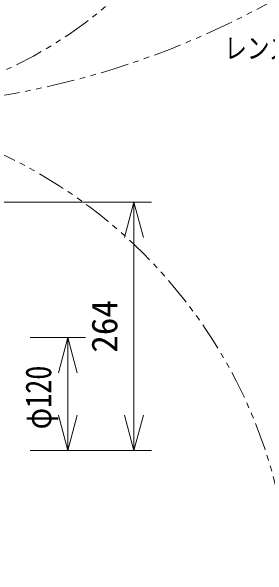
# Model space of a CAD drawing. Units: millimetres, scale not verified. Extents: x -63 to 76, y -56 to 158.
# Drawn here: x 26.72 to 44.88, y 4.54 to 44.49 of the extents above; entities that cross this region are included whole.
import ezdxf
from ezdxf.enums import TextEntityAlignment as Align

# ---------------------------------------------------------------- set-up
doc = ezdxf.new("R2010")
doc.units = ezdxf.units.MM
doc.header["$LTSCALE"] = 0.125
doc.linetypes.add('USER1', pattern=[4.7625, 3.175, -1.5875])
doc.linetypes.add('USER2', pattern=[31.75, 15.875, -3.175, 3.175, -3.175, 3.175, -3.175])
for name, color, linetype, lineweight in [('0-0_0', 7, 'Continuous', 20), ('0-4_SUNPO', 7, 'Continuous', 20), ('0-5_GAIKEI', 1, 'USER1', 18)]:
    doc.layers.add(name, color=color, linetype=linetype, lineweight=lineweight)
doc.layers.add('0-3_TOUROKU', color=7, linetype='Continuous')
doc.styles.add('ＭＳ ゴシック', font='')
doc.styles.get('ＭＳ ゴシック').set_extended_font_data('MS Gothic')

# ---------------------------------------------------------------- blocks, each defined once
blk = doc.blocks.new('_Open30')
at = {"layer": '0-0_0'}
blk.add_line((0, 0), (-1, 0), dxfattribs=at)
blk.add_lwpolyline([(-1, 0.26795), (0, 0), (-1, -0.26795)], dxfattribs=at)
blk = doc.blocks.new('D1')
at = {"layer": '0-4_SUNPO'}
for p, q in [((211.253, 218.4809), (230.1526, 218.4809)), ((228.9026, 215.9809), (228.9026, 203.4009)), ((221.5527, 200.9009), (230.1526, 200.9009))]:
    blk.add_line(p, q, dxfattribs=at)
at = {"layer": '0-4_SUNPO', "xscale": 2.5, "yscale": 2.5}
for p, rotation in [((228.9026, 218.4809), 90), ((228.9026, 200.9009), 270)]:
    blk.add_blockref('_Open30', p, dxfattribs=dict(at, rotation=rotation))
at = {"layer": '0-4_SUNPO', "style": 'ＭＳ ゴシック'}
blk.add_text('264', height=1.833, rotation=90, dxfattribs=at).set_placement((228.2776, 207.8159), align=Align.BOTTOM_LEFT)
blk = doc.blocks.new('D5')
at = {"layer": '0-4_SUNPO'}
for p, q in [((221.5527, 208.9009), (225.4736, 208.9009)), ((224.2236, 206.4009), (224.2236, 203.4009)), ((221.5527, 200.9009), (225.4736, 200.9009))]:
    blk.add_line(p, q, dxfattribs=at)
at = {"layer": '0-4_SUNPO', "xscale": 2.5, "yscale": 2.5}
for p, rotation in [((224.2236, 208.9009), 90), ((224.2236, 200.9009), 270)]:
    blk.add_blockref('_Open30', p, dxfattribs=dict(at, rotation=rotation))
at = {"layer": '0-4_SUNPO', "style": 'ＭＳ ゴシック', "width": 0.8}
blk.add_text('φ120', height=1.833, rotation=90, dxfattribs=at).set_placement((223.5986, 202.4009), align=Align.BOTTOM_LEFT)

msp = doc.modelspace()

# ---------------------------------------------------------------- linework, layer by layer
at = {"layer": '0-5_GAIKEI', "linetype": 'USER2'}
for centre, radius in [((15.9944, 97.9761), 60.2944), ((13.9099, 67.8393), 30.1578), ((10.9137, 2.1245), 35.6253)]:
    msp.add_circle(centre, radius, dxfattribs=at)

# ---------------------------------------------------------------- block references
at = {"layer": '0-4_SUNPO'}
for name in ['D1', 'D5']:
    msp.add_blockref(name, (-193.5007, -187.4969), dxfattribs=at)

# ---------------------------------------------------------------- texts
at = {"layer": '0-3_TOUROKU', "style": 'ＭＳ ゴシック', "width": 0.8}
msp.add_text('レンズカバー付、壁取付', height=1.466, dxfattribs=at).set_placement((41.806, 40.7031), align=Align.BOTTOM_LEFT)

doc.saveas('drawing.dxf')
